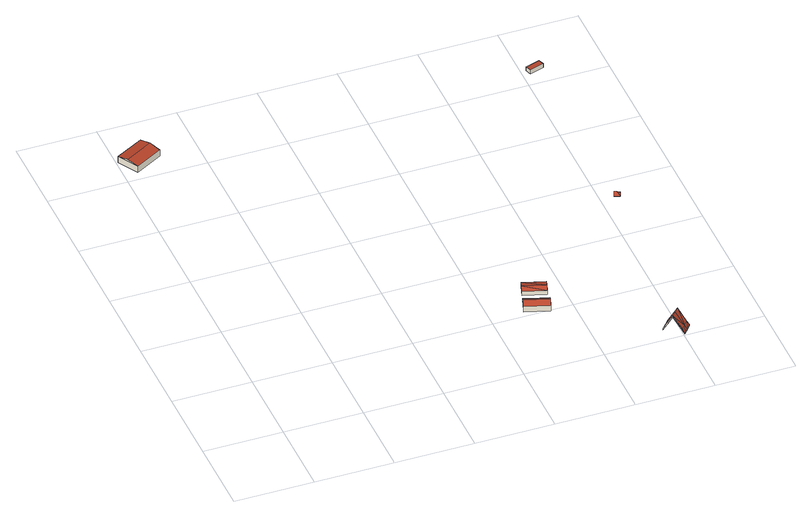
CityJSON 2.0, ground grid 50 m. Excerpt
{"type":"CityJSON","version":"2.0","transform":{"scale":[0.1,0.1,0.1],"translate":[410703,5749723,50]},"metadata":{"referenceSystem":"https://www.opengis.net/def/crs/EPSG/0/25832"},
"CityObjects":{
"building1":{"type":"Building","attributes":{"Gemeindeschluessel":"05570040","Geometrietyp2DReferenz":"3000","function":"31001_2700","roofType":"3100","measuredHeight":6.05},"geometry":[{"type":"Solid","lod":"2","boundaries":[[[[0,1,2,3]],[[4,5,1,0]],[[6,7,5,4]],[[3,2,7,6]],[[0,8,4]],[[6,9,3]],[[3,9,8,0]],[[4,8,9,6]],[[1,5,7,2]]]],"semantics":{"surfaces":[{"type":"WallSurface"},{"type":"RoofSurface"},{"type":"GroundSurface"}],"values":[[0,0,0,0,0,0,1,1,2]]}}]},
"building2":{"type":"Building","attributes":{"Gemeindeschluessel":"05570040","Geometrietyp2DReferenz":"3000","function":"31001_1000","roofType":"3100","measuredHeight":6.98},"address":[{"country":"Germany","locality":"Sendenhorst","thoroughfareNumber":"27","thoroughfareName":"Rummler"}],"geometry":[{"type":"Solid","lod":"2","boundaries":[[[[10,11,12,13]],[[14,15,11,10]],[[16,17,15,14]],[[18,19,17,16]],[[20,21,19,18]],[[22,23,21,20]],[[24,25,23,22]],[[13,12,25,24]],[[18,16,14,20]],[[10,13,24,22,20,14]],[[11,15,17,19,21,23,25,12]]]],"semantics":{"surfaces":[{"type":"WallSurface"},{"type":"RoofSurface"},{"type":"GroundSurface"}],"values":[[0,0,0,0,0,0,0,0,1,1,2]]}}]},
"building3":{"type":"Building","attributes":{"Gemeindeschluessel":"05570040","Geometrietyp2DReferenz":"3000","function":"31001_9998","roofType":"3100","measuredHeight":4.84},"geometry":[{"type":"Solid","lod":"2","boundaries":[[[[26,27,28,29]],[[30,31,27,26]],[[32,33,31,30]],[[29,28,33,32]],[[26,34,30]],[[32,35,29]],[[34,26,29]],[[29,35,34]],[[30,34,35]],[[35,32,30]],[[27,31,33,28]]]],"semantics":{"surfaces":[{"type":"WallSurface"},{"type":"RoofSurface"},{"type":"GroundSurface"}],"values":[[0,0,0,0,0,0,1,1,1,1,2]]}}]},
"building4":{"type":"Building","attributes":{"Geometrietyp2DReferenz":"2000","Gemeindeschluessel":"05570040","function":"53001_1800","roofType":"9999","measuredHeight":1},"geometry":[{"type":"Solid","lod":"2","boundaries":[[[[36,37,38]],[[37,39,38]],[[40,41,36]],[[41,37,36]],[[42,43,40]],[[43,41,40]],[[44,45,42]],[[45,43,42]],[[46,47,44]],[[47,45,44]],[[48,49,46]],[[49,47,46]],[[50,51,48]],[[51,49,48]],[[52,53,50]],[[53,51,50]],[[54,55,52]],[[55,53,52]],[[56,57,54]],[[57,55,54]],[[58,59,56]],[[59,57,56]],[[38,39,58]],[[39,59,58]],[[60,39,41]],[[41,39,37]],[[61,60,43]],[[43,60,41]],[[62,61,43]],[[62,43,45]],[[49,62,45]],[[49,45,47]],[[57,59,60]],[[60,59,39]],[[55,57,60]],[[55,60,61]],[[55,61,62]],[[55,62,53]],[[51,53,62]],[[51,62,49]],[[63,40,38]],[[40,36,38]],[[64,42,63]],[[42,40,63]],[[65,42,64]],[[65,44,42]],[[48,44,65]],[[48,46,44]],[[56,63,58]],[[63,38,58]],[[54,63,56]],[[54,64,63]],[[54,65,64]],[[54,52,65]],[[50,65,52]],[[50,48,65]]]],"semantics":{"surfaces":[{"type":"WallSurface"},{"type":"GroundSurface"},{"type":"RoofSurface"}],"values":[[0,0,0,0,0,0,0,0,0,0,0,0,0,0,0,0,0,0,0,0,0,0,0,0,1,1,1,1,1,1,1,1,1,1,1,1,1,1,1,1,2,2,2,2,2,2,2,2,2,2,2,2,2,2,2,2]]}}]},
"building5":{"type":"Building","attributes":{"Gemeindeschluessel":"05570040","Geometrietyp2DReferenz":"3000","function":"51002_9999","roofType":"5000","measuredHeight":2.35},"geometry":[{"type":"Solid","lod":"2","boundaries":[[[[66,67,68,69]],[[70,71,67,66]],[[72,73,71,70]],[[69,68,73,72]],[[74,72,70,75]],[[70,66,75]],[[75,66,69,74]],[[69,72,74]],[[67,71,73,68]]]],"semantics":{"surfaces":[{"type":"WallSurface"},{"type":"RoofSurface"},{"type":"GroundSurface"}],"values":[[0,0,0,0,1,1,1,0,2]]}}]},
"building6":{"type":"Building","attributes":{"Gemeindeschluessel":"05570040","Geometrietyp2DReferenz":"3000","function":"31001_2460","roofType":"2100","measuredHeight":2.83},"geometry":[{"type":"Solid","lod":"2","boundaries":[[[[76,77,78,79]],[[80,81,77,76]],[[82,83,81,80]],[[79,78,83,82]],[[80,76,79,82]],[[77,81,83,78]]]],"semantics":{"surfaces":[{"type":"WallSurface"},{"type":"RoofSurface"},{"type":"GroundSurface"}],"values":[[0,0,0,0,1,2]]}}]}
},
"vertices":[
[176,2755,83],[176,2755,38],[0,2658,38],[0,2658,83],[248,2624,83],[248,2624,38],[73,2527,83],[73,2527,38],[212,2689,99],[37,2592,99],
[1871,544,64],[1871,544,41],[1762,578,41],[1762,578,64],[1850,477,111],[1850,477,41],[1842,454,83],[1842,454,41],[1692,502,83],[1692,502,41],[1699,525,111],[1699,525,41],[1726,610,51],[1726,610,41],[1768,597,50],[1768,597,41],
[1905,689,69],[1905,689,40],[1765,732,40],[1765,732,69],[1879,605,69],[1879,605,40],[1738,650,69],[1738,650,40],[1887,633,89],[1747,677,89],
[2453,153,18],[2453,153,8],[2427,122,18],[2427,122,8],[2464,144,44],[2464,144,34],[2499,114,126],[2499,114,116],[2543,79,44],[2543,79,34],[2556,69,20],[2556,69,10],[2531,38,20],[2531,38,10],[2506,6,20],[2506,6,10],[2493,17,44],[2493,17,34],[2449,52,126],[2449,52,116],[2413,82,44],[2413,82,34],[2401,92,18],[2401,92,8],[2438,113,34],[2474,83,116],[2518,48,34],[2438,113,44],[2474,83,126],[2518,48,44],
[2619,1340,42],[2619,1340,40],[2583,1353,40],[2583,1353,42],[2606,1304,42],[2606,1304,40],[2570,1317,42],[2570,1317,40],[2576,1335,64],[2594,1329,64],
[2521,2605,61],[2521,2605,36],[2534,2566,36],[2534,2566,64],[2612,2634,61],[2612,2634,36],[2624,2595,64],[2624,2595,36]
]}
